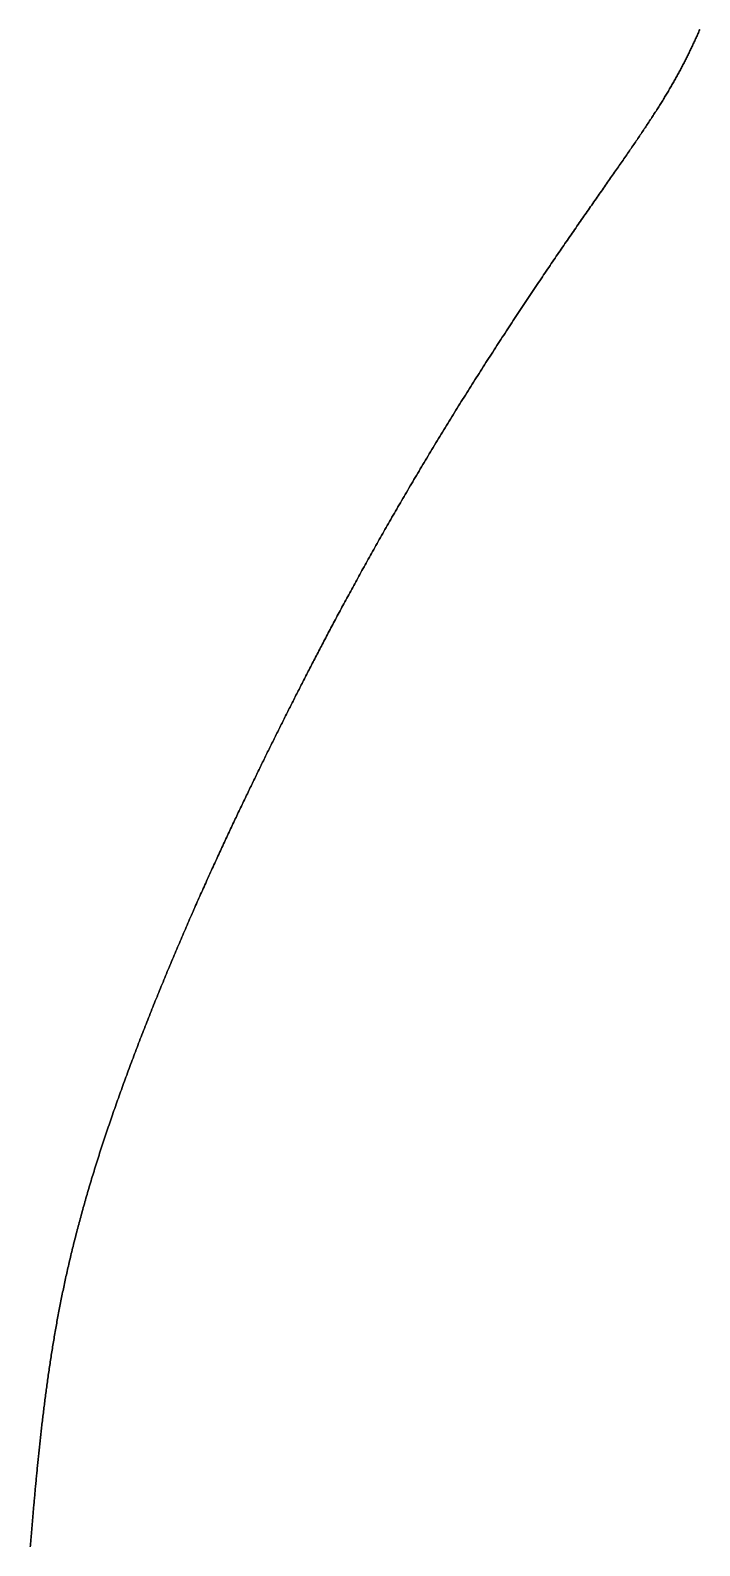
# Model space of a CAD drawing. Header units: inches. Extents: x 130170 to 284068, y 377793 to 804530.
# Drawn here: x 253816.2 to 253854.9, y 736867.5 to 736954.9 of the extents above; entities that cross this region are included whole.
import ezdxf

# ---------------------------------------------------------------- set-up
doc = ezdxf.new("R2010")
doc.units = ezdxf.units.IN
doc.header["$MEASUREMENT"] = 0
doc.layers.add('muni_il', color=7, linetype='Continuous')

msp = doc.modelspace()

# ---------------------------------------------------------------- linework, layer by layer
at = {"layer": 'muni_il'}
for points in [[(253854.876, 736954.976), (253854.851, 736954.917), (253854.825, 736954.857), (253854.799, 736954.797), (253854.773, 736954.738), (253854.747, 736954.679), (253854.721, 736954.619), (253854.695, 736954.56), (253854.668, 736954.501), (253854.642, 736954.442), (253854.615, 736954.384), (253854.588, 736954.325), (253854.562, 736954.266), (253854.535, 736954.208), (253854.508, 736954.15), (253854.481, 736954.091), (253854.453, 736954.033), (253854.426, 736953.975), (253854.399, 736953.917), (253854.371, 736953.859), (253854.343, 736953.801), (253854.315, 736953.743), (253854.287, 736953.685), (253854.259, 736953.628), (253854.231, 736953.57), (253854.203, 736953.513), (253854.174, 736953.455), (253854.146, 736953.397), (253854.117, 736953.34), (253854.088, 736953.282), (253854.059, 736953.225), (253854.029, 736953.168), (253854, 736953.11), (253853.97, 736953.053), (253853.941, 736952.996), (253853.911, 736952.938), (253853.881, 736952.881), (253853.85, 736952.823), (253853.82, 736952.766), (253853.789, 736952.709), (253853.759, 736952.651), (253853.728, 736952.594), (253853.697, 736952.536), (253853.665, 736952.479), (253853.634, 736952.421), (253853.602, 736952.364), (253853.57, 736952.306), (253853.538, 736952.249), (253853.506, 736952.191), (253853.474, 736952.133), (253853.441, 736952.075), (253853.408, 736952.017), (253853.375, 736951.959), (253853.342, 736951.901), (253853.308, 736951.843), (253853.274, 736951.784), (253853.24, 736951.726), (253853.206, 736951.668), (253853.172, 736951.609), (253853.137, 736951.55), (253853.102, 736951.491), (253853.067, 736951.432), (253853.032, 736951.373), (253852.996, 736951.314), (253852.961, 736951.254), (253852.925, 736951.195), (253852.888, 736951.135), (253852.852, 736951.075), (253852.815, 736951.015), (253852.778, 736950.955), (253852.741, 736950.894), (253852.703, 736950.834), (253852.665, 736950.773), (253852.627, 736950.712), (253852.589, 736950.651), (253852.55, 736950.589), (253852.511, 736950.528), (253852.472, 736950.466), (253852.433, 736950.404), (253852.393, 736950.342), (253852.353, 736950.279), (253852.313, 736950.216), (253852.272, 736950.153), (253852.231, 736950.09), (253852.19, 736950.027), (253852.149, 736949.963), (253852.107, 736949.899), (253852.065, 736949.834), (253852.023, 736949.77), (253851.98, 736949.705), (253851.937, 736949.64), (253851.894, 736949.574), (253851.851, 736949.508), (253851.807, 736949.442), (253851.763, 736949.376), (253851.718, 736949.309), (253851.674, 736949.242), (253851.629, 736949.175), (253851.583, 736949.107), (253851.538, 736949.039), (253851.491, 736948.971), (253851.445, 736948.902), (253851.399, 736948.833), (253851.352, 736948.764), (253851.304, 736948.694), (253851.257, 736948.624), (253851.209, 736948.554), (253851.161, 736948.483), (253851.112, 736948.411), (253851.063, 736948.34), (253851.014, 736948.268), (253850.964, 736948.196), (253850.914, 736948.123), (253850.864, 736948.05), (253850.813, 736947.976), (253850.762, 736947.902), (253850.711, 736947.828), (253850.659, 736947.753), (253850.608, 736947.678), (253850.555, 736947.602), (253850.503, 736947.526), (253850.45, 736947.45), (253850.396, 736947.373), (253850.343, 736947.295), (253850.289, 736947.217), (253850.234, 736947.139), (253850.18, 736947.061), (253850.125, 736946.982), (253850.069, 736946.902), (253850.014, 736946.822), (253849.957, 736946.742), (253849.901, 736946.661), (253849.844, 736946.579), (253849.787, 736946.497), (253849.73, 736946.415), (253849.672, 736946.332), (253849.614, 736946.249), (253849.556, 736946.166), (253849.497, 736946.081), (253849.438, 736945.997), (253849.378, 736945.912), (253849.319, 736945.826), (253849.259, 736945.74), (253849.198, 736945.653), (253849.137, 736945.566), (253849.076, 736945.479), (253849.015, 736945.391), (253848.953, 736945.302), (253848.891, 736945.213), (253848.828, 736945.124), (253848.766, 736945.034), (253848.703, 736944.943), (253848.639, 736944.852), (253848.575, 736944.761), (253848.511, 736944.669), (253848.447, 736944.577), (253848.382, 736944.484), (253848.317, 736944.39), (253848.252, 736944.296), (253848.186, 736944.202), (253848.121, 736944.107), (253848.054, 736944.012), (253847.988, 736943.916), (253847.921, 736943.819), (253847.854, 736943.722), (253847.786, 736943.625), (253847.719, 736943.527), (253847.651, 736943.429), (253847.582, 736943.33), (253847.514, 736943.231), (253847.445, 736943.131), (253847.376, 736943.031), (253847.306, 736942.93), (253847.236, 736942.829), (253847.166, 736942.727), (253847.096, 736942.625), (253847.026, 736942.522), (253846.955, 736942.419), (253846.884, 736942.316), (253846.812, 736942.212), (253846.741, 736942.107), (253846.669, 736942.002), (253846.597, 736941.897), (253846.525, 736941.791), (253846.452, 736941.684), (253846.379, 736941.578), (253846.306, 736941.47), (253846.233, 736941.363), (253846.16, 736941.254), (253846.086, 736941.146), (253846.012, 736941.037), (253845.938, 736940.927), (253845.863, 736940.818), (253845.789, 736940.707), (253845.714, 736940.597), (253845.639, 736940.485), (253845.564, 736940.374), (253845.489, 736940.262), (253845.413, 736940.15), (253845.338, 736940.037), (253845.262, 736939.924), (253845.185, 736939.81), (253845.109, 736939.696), (253845.033, 736939.582), (253844.956, 736939.467), (253844.88, 736939.352), (253844.803, 736939.237), (253844.726, 736939.121), (253844.649, 736939.005), (253844.571, 736938.889), (253844.494, 736938.772), (253844.417, 736938.655), (253844.339, 736938.537), (253844.261, 736938.419), (253844.183, 736938.301), (253844.105, 736938.183), (253844.027, 736938.064), (253843.949, 736937.945), (253843.871, 736937.826), (253843.792, 736937.706), (253843.714, 736937.586), (253843.635, 736937.466), (253843.557, 736937.345), (253843.478, 736937.224), (253843.399, 736937.103), (253843.32, 736936.982), (253843.241, 736936.861), (253843.163, 736936.739), (253843.084, 736936.617), (253843.005, 736936.495), (253842.926, 736936.372), (253842.847, 736936.249), (253842.768, 736936.126), (253842.688, 736936.003), (253842.609, 736935.88), (253842.53, 736935.757), (253842.451, 736935.633), (253842.372, 736935.509), (253842.293, 736935.385), (253842.214, 736935.261), (253842.135, 736935.137), (253842.055, 736935.012), (253841.976, 736934.888), (253841.897, 736934.763), (253841.818, 736934.638), (253841.74, 736934.513), (253841.661, 736934.388), (253841.582, 736934.263), (253841.503, 736934.137), (253841.424, 736934.012), (253841.346, 736933.887), (253841.267, 736933.761), (253841.188, 736933.636), (253841.11, 736933.51), (253841.031, 736933.384), (253840.953, 736933.258), (253840.875, 736933.133), (253840.797, 736933.007), (253840.719, 736932.881), (253840.641, 736932.755), (253840.563, 736932.629), (253840.486, 736932.503), (253840.408, 736932.378), (253840.331, 736932.252), (253840.254, 736932.126), (253840.176, 736932), (253840.099, 736931.874), (253840.022, 736931.749), (253839.946, 736931.623), (253839.869, 736931.497), (253839.793, 736931.372), (253839.717, 736931.246), (253839.64, 736931.121), (253839.565, 736930.996), (253839.489, 736930.87), (253839.413, 736930.745), (253839.338, 736930.62), (253839.263, 736930.495), (253839.188, 736930.371), (253839.113, 736930.246), (253839.038, 736930.122), (253838.963, 736929.997), (253838.889, 736929.873), (253838.815, 736929.749), (253838.741, 736929.625), (253838.668, 736929.501), (253838.594, 736929.378), (253838.521, 736929.254), (253838.448, 736929.131), (253838.375, 736929.008), (253838.303, 736928.885), (253838.231, 736928.762), (253838.158, 736928.64), (253838.087, 736928.518), (253838.015, 736928.396), (253837.944, 736928.274), (253837.873, 736928.153), (253837.802, 736928.031), (253837.731, 736927.91), (253837.661, 736927.79), (253837.591, 736927.669), (253837.521, 736927.549), (253837.451, 736927.429), (253837.382, 736927.309), (253837.313, 736927.19), (253837.244, 736927.07), (253837.176, 736926.952), (253837.107, 736926.833), (253837.039, 736926.715), (253836.972, 736926.597), (253836.904, 736926.479), (253836.837, 736926.362), (253836.77, 736926.244), (253836.703, 736926.128), (253836.637, 736926.011), (253836.571, 736925.895), (253836.505, 736925.779), (253836.44, 736925.664), (253836.375, 736925.549), (253836.31, 736925.434), (253836.245, 736925.319), (253836.181, 736925.205), (253836.117, 736925.091), (253836.053, 736924.978), (253835.99, 736924.865), (253835.926, 736924.752), (253835.863, 736924.64), (253835.801, 736924.528), (253835.739, 736924.416), (253835.677, 736924.305), (253835.615, 736924.194), (253835.553, 736924.083), (253835.492, 736923.973), (253835.431, 736923.863), (253835.371, 736923.754), (253835.311, 736923.645), (253835.251, 736923.536), (253835.191, 736923.428), (253835.132, 736923.32), (253835.072, 736923.213), (253835.014, 736923.105), (253834.955, 736922.999), (253834.897, 736922.892), (253834.839, 736922.786), (253834.781, 736922.681), (253834.724, 736922.575), (253834.667, 736922.47), (253834.61, 736922.366), (253834.554, 736922.262), (253834.497, 736922.158), (253834.441, 736922.055), (253834.386, 736921.952), (253834.33, 736921.849), (253834.275, 736921.747), (253834.22, 736921.645), (253834.166, 736921.544), (253834.111, 736921.443), (253834.058, 736921.342), (253834.004, 736921.242), (253833.95, 736921.142), (253833.897, 736921.043), (253833.844, 736920.943), (253833.791, 736920.845), (253833.739, 736920.746), (253833.687, 736920.648), (253833.635, 736920.551), (253833.583, 736920.453), (253833.532, 736920.356), (253833.481, 736920.26), (253833.43, 736920.163), (253833.379, 736920.067), (253833.329, 736919.972), (253833.278, 736919.877), (253833.229, 736919.782), (253833.179, 736919.687), (253833.129, 736919.593), (253833.08, 736919.499), (253833.031, 736919.406), (253832.982, 736919.312), (253832.934, 736919.219), (253832.885, 736919.127), (253832.837, 736919.035), (253832.789, 736918.943), (253832.742, 736918.851), (253832.694, 736918.76), (253832.647, 736918.669), (253832.6, 736918.578), (253832.553, 736918.488), (253832.506, 736918.397), (253832.46, 736918.307), (253832.413, 736918.218), (253832.367, 736918.129), (253832.321, 736918.039), (253832.275, 736917.951), (253832.23, 736917.862), (253832.184, 736917.774), (253832.139, 736917.686), (253832.094, 736917.598), (253832.049, 736917.51), (253832.004, 736917.423), (253831.959, 736917.336), (253831.915, 736917.249), (253831.871, 736917.162), (253831.826, 736917.076), (253831.782, 736916.989), (253831.738, 736916.903), (253831.695, 736916.817), (253831.651, 736916.731), (253831.607, 736916.646), (253831.564, 736916.56), (253831.521, 736916.475), (253831.477, 736916.39), (253831.434, 736916.305), (253831.391, 736916.22), (253831.349, 736916.136), (253831.306, 736916.051), (253831.263, 736915.967), (253831.221, 736915.882), (253831.178, 736915.798), (253831.136, 736915.714), (253831.093, 736915.63), (253831.051, 736915.546), (253831.009, 736915.463), (253830.967, 736915.379), (253830.925, 736915.295), (253830.883, 736915.212), (253830.841, 736915.128), (253830.799, 736915.045), (253830.758, 736914.961), (253830.716, 736914.878), (253830.674, 736914.795), (253830.633, 736914.711), (253830.591, 736914.628), (253830.549, 736914.545), (253830.508, 736914.461), (253830.466, 736914.378), (253830.425, 736914.295), (253830.384, 736914.212), (253830.342, 736914.128), (253830.301, 736914.045), (253830.259, 736913.961), (253830.218, 736913.878), (253830.177, 736913.795), (253830.135, 736913.711), (253830.094, 736913.627), (253830.053, 736913.544), (253830.011, 736913.46), (253829.97, 736913.376), (253829.928, 736913.292), (253829.887, 736913.208), (253829.846, 736913.124), (253829.804, 736913.04), (253829.763, 736912.956), (253829.721, 736912.871), (253829.68, 736912.787), (253829.638, 736912.702), (253829.597, 736912.617), (253829.555, 736912.532), (253829.513, 736912.447), (253829.472, 736912.362), (253829.43, 736912.276), (253829.388, 736912.191), (253829.346, 736912.105), (253829.304, 736912.019), (253829.262, 736911.933), (253829.22, 736911.846), (253829.178, 736911.76), (253829.136, 736911.673), (253829.094, 736911.586), (253829.052, 736911.499), (253829.009, 736911.411), (253828.967, 736911.324), (253828.924, 736911.236), (253828.882, 736911.148), (253828.839, 736911.059), (253828.797, 736910.971), (253828.754, 736910.882), (253828.711, 736910.793), (253828.668, 736910.703), (253828.625, 736910.614), (253828.582, 736910.524), (253828.539, 736910.434), (253828.495, 736910.343), (253828.452, 736910.253), (253828.409, 736910.162), (253828.365, 736910.07), (253828.321, 736909.979), (253828.278, 736909.887), (253828.234, 736909.795), (253828.19, 736909.702), (253828.146, 736909.609), (253828.102, 736909.516), (253828.057, 736909.423), (253828.013, 736909.329), (253827.969, 736909.235), (253827.924, 736909.141), (253827.879, 736909.046), (253827.835, 736908.951), (253827.79, 736908.855), (253827.745, 736908.76), (253827.7, 736908.664), (253827.655, 736908.567), (253827.609, 736908.471), (253827.564, 736908.373), (253827.519, 736908.276), (253827.473, 736908.178), (253827.427, 736908.08), (253827.381, 736907.982), (253827.336, 736907.883), (253827.29, 736907.784), (253827.243, 736907.684), (253827.197, 736907.584), (253827.151, 736907.484), (253827.105, 736907.383), (253827.058, 736907.282), (253827.011, 736907.181), (253826.965, 736907.079), (253826.918, 736906.977), (253826.871, 736906.875), (253826.824, 736906.772), (253826.777, 736906.669), (253826.73, 736906.565), (253826.682, 736906.462), (253826.635, 736906.357), (253826.587, 736906.253), (253826.54, 736906.148), (253826.492, 736906.043), (253826.444, 736905.937), (253826.396, 736905.831), (253826.349, 736905.725), (253826.301, 736905.618), (253826.252, 736905.511), (253826.204, 736905.404), (253826.156, 736905.296), (253826.107, 736905.188), (253826.059, 736905.079), (253826.011, 736904.971), (253825.962, 736904.862), (253825.913, 736904.752), (253825.865, 736904.642), (253825.816, 736904.532), (253825.767, 736904.422), (253825.718, 736904.311), (253825.669, 736904.2), (253825.62, 736904.088), (253825.571, 736903.977), (253825.522, 736903.865), (253825.473, 736903.752), (253825.423, 736903.64), (253825.374, 736903.527), (253825.325, 736903.413), (253825.275, 736903.3), (253825.226, 736903.186), (253825.176, 736903.072), (253825.127, 736902.957), (253825.077, 736902.842), (253825.027, 736902.727), (253824.978, 736902.612), (253824.928, 736902.496), (253824.879, 736902.381), (253824.829, 736902.264), (253824.779, 736902.148), (253824.73, 736902.031), (253824.68, 736901.915), (253824.63, 736901.797), (253824.58, 736901.68), (253824.531, 736901.562), (253824.481, 736901.444), (253824.431, 736901.327), (253824.381, 736901.208), (253824.332, 736901.09), (253824.282, 736900.971), (253824.232, 736900.852), (253824.183, 736900.733), (253824.133, 736900.614), (253824.083, 736900.494), (253824.034, 736900.375), (253823.984, 736900.255), (253823.934, 736900.135), (253823.885, 736900.014), (253823.835, 736899.894), (253823.786, 736899.774), (253823.737, 736899.653), (253823.687, 736899.532), (253823.638, 736899.411), (253823.589, 736899.29), (253823.54, 736899.169), (253823.49, 736899.047), (253823.441, 736898.926), (253823.392, 736898.805), (253823.344, 736898.683), (253823.295, 736898.561), (253823.246, 736898.439), (253823.197, 736898.317), (253823.149, 736898.195), (253823.1, 736898.073), (253823.052, 736897.951), (253823.003, 736897.829), (253822.955, 736897.707), (253822.907, 736897.584), (253822.859, 736897.462), (253822.811, 736897.34), (253822.763, 736897.217), (253822.715, 736897.095), (253822.668, 736896.972), (253822.62, 736896.85), (253822.573, 736896.727), (253822.526, 736896.605), (253822.479, 736896.482), (253822.432, 736896.36), (253822.385, 736896.238), (253822.338, 736896.115), (253822.292, 736895.993), (253822.245, 736895.87), (253822.199, 736895.748), (253822.153, 736895.626), (253822.107, 736895.503), (253822.061, 736895.381), (253822.015, 736895.259), (253821.97, 736895.137), (253821.924, 736895.015), (253821.879, 736894.893), (253821.834, 736894.771), (253821.789, 736894.649), (253821.744, 736894.528), (253821.7, 736894.406), (253821.655, 736894.285), (253821.611, 736894.163), (253821.567, 736894.042), (253821.523, 736893.921), (253821.48, 736893.8), (253821.436, 736893.679), (253821.393, 736893.558), (253821.35, 736893.438), (253821.307, 736893.317), (253821.264, 736893.197), (253821.222, 736893.077), (253821.179, 736892.957), (253821.137, 736892.837), (253821.095, 736892.717), (253821.053, 736892.598), (253821.012, 736892.478), (253820.971, 736892.359), (253820.929, 736892.24), (253820.889, 736892.121), (253820.848, 736892.003), (253820.807, 736891.884), (253820.767, 736891.766), (253820.727, 736891.648), (253820.687, 736891.53), (253820.648, 736891.412), (253820.608, 736891.295), (253820.569, 736891.177), (253820.53, 736891.06), (253820.491, 736890.943), (253820.453, 736890.826), (253820.415, 736890.71), (253820.376, 736890.594), (253820.339, 736890.478), (253820.301, 736890.362), (253820.264, 736890.246), (253820.227, 736890.131), (253820.19, 736890.016), (253820.153, 736889.901), (253820.116, 736889.786), (253820.08, 736889.671), (253820.044, 736889.557), (253820.008, 736889.443), (253819.973, 736889.329), (253819.938, 736889.216), (253819.903, 736889.102), (253819.868, 736888.989), (253819.833, 736888.876), (253819.799, 736888.764), (253819.765, 736888.651), (253819.731, 736888.539), (253819.697, 736888.427), (253819.664, 736888.316), (253819.63, 736888.204), (253819.598, 736888.093), (253819.565, 736887.982), (253819.532, 736887.871), (253819.5, 736887.761), (253819.468, 736887.65), (253819.436, 736887.54), (253819.405, 736887.431), (253819.373, 736887.321), (253819.342, 736887.212), (253819.311, 736887.103), (253819.281, 736886.994), (253819.251, 736886.885), (253819.22, 736886.777), (253819.19, 736886.669), (253819.161, 736886.561), (253819.131, 736886.453), (253819.102, 736886.345), (253819.073, 736886.238), (253819.044, 736886.131), (253819.016, 736886.024), (253818.987, 736885.918), (253818.959, 736885.811), (253818.932, 736885.705), (253818.904, 736885.599), (253818.876, 736885.493), (253818.849, 736885.388), (253818.822, 736885.283), (253818.796, 736885.177), (253818.769, 736885.072), (253818.743, 736884.968), (253818.717, 736884.863), (253818.691, 736884.759), (253818.665, 736884.655), (253818.639, 736884.551), (253818.614, 736884.447), (253818.589, 736884.343), (253818.564, 736884.24), (253818.54, 736884.137), (253818.515, 736884.034), (253818.491, 736883.931), (253818.467, 736883.828), (253818.443, 736883.726), (253818.42, 736883.624), (253818.396, 736883.521), (253818.373, 736883.42), (253818.35, 736883.318), (253818.327, 736883.216), (253818.305, 736883.115), (253818.282, 736883.013), (253818.26, 736882.912), (253818.238, 736882.811), (253818.216, 736882.71), (253818.194, 736882.609), (253818.173, 736882.509), (253818.152, 736882.408), (253818.13, 736882.308), (253818.11, 736882.208), (253818.089, 736882.108), (253818.068, 736882.008), (253818.048, 736881.908), (253818.028, 736881.808), (253818.008, 736881.709), (253817.988, 736881.609), (253817.968, 736881.51), (253817.948, 736881.411), (253817.929, 736881.312), (253817.91, 736881.213), (253817.891, 736881.114), (253817.872, 736881.015), (253817.853, 736880.917), (253817.835, 736880.818), (253817.816, 736880.72), (253817.798, 736880.621), (253817.78, 736880.523), (253817.762, 736880.425), (253817.744, 736880.327), (253817.727, 736880.229), (253817.709, 736880.131), (253817.692, 736880.033), (253817.675, 736879.936), (253817.658, 736879.838), (253817.641, 736879.74), (253817.624, 736879.643), (253817.607, 736879.546), (253817.591, 736879.448), (253817.575, 736879.351), (253817.558, 736879.254), (253817.542, 736879.157), (253817.526, 736879.06), (253817.511, 736878.963), (253817.495, 736878.867), (253817.479, 736878.77), (253817.464, 736878.673), (253817.449, 736878.577), (253817.434, 736878.48), (253817.419, 736878.384), (253817.404, 736878.288), (253817.389, 736878.191), (253817.374, 736878.095), (253817.36, 736877.999), (253817.345, 736877.903), (253817.331, 736877.807), (253817.317, 736877.711), (253817.303, 736877.615), (253817.289, 736877.52), (253817.275, 736877.424), (253817.261, 736877.329), (253817.248, 736877.233), (253817.234, 736877.138), (253817.221, 736877.042), (253817.208, 736876.947), (253817.194, 736876.852), (253817.181, 736876.757), (253817.168, 736876.662), (253817.156, 736876.567), (253817.143, 736876.472), (253817.13, 736876.377), (253817.118, 736876.283), (253817.105, 736876.188), (253817.093, 736876.094), (253817.081, 736876), (253817.068, 736875.905), (253817.056, 736875.811), (253817.044, 736875.717), (253817.032, 736875.623), (253817.021, 736875.529), (253817.009, 736875.436), (253816.997, 736875.342), (253816.986, 736875.249), (253816.975, 736875.155), (253816.963, 736875.062), (253816.952, 736874.969), (253816.941, 736874.876), (253816.93, 736874.783), (253816.919, 736874.69), (253816.908, 736874.597), (253816.897, 736874.505), (253816.886, 736874.413), (253816.876, 736874.32), (253816.865, 736874.228), (253816.855, 736874.136), (253816.844, 736874.045), (253816.834, 736873.953), (253816.824, 736873.862), (253816.814, 736873.77), (253816.804, 736873.679), (253816.794, 736873.588), (253816.784, 736873.497), (253816.774, 736873.407), (253816.764, 736873.316), (253816.755, 736873.226), (253816.745, 736873.136), (253816.735, 736873.046), (253816.726, 736872.956), (253816.717, 736872.866), (253816.707, 736872.777), (253816.698, 736872.688), (253816.689, 736872.599), (253816.68, 736872.51), (253816.671, 736872.421), (253816.662, 736872.333), (253816.653, 736872.245), (253816.644, 736872.157), (253816.635, 736872.069), (253816.627, 736871.981), (253816.618, 736871.894), (253816.61, 736871.807), (253816.601, 736871.72), (253816.593, 736871.634), (253816.584, 736871.547), (253816.576, 736871.461), (253816.568, 736871.375), (253816.56, 736871.289), (253816.551, 736871.204), (253816.543, 736871.119), (253816.535, 736871.034), (253816.528, 736870.949), (253816.52, 736870.865), (253816.512, 736870.78), (253816.504, 736870.696), (253816.496, 736870.613), (253816.489, 736870.529), (253816.481, 736870.446), (253816.474, 736870.363), (253816.466, 736870.281), (253816.459, 736870.198), (253816.451, 736870.116), (253816.444, 736870.035), (253816.437, 736869.953), (253816.43, 736869.872), (253816.422, 736869.791), (253816.415, 736869.71), (253816.408, 736869.63), (253816.401, 736869.55), (253816.394, 736869.47), (253816.387, 736869.39), (253816.381, 736869.311), (253816.374, 736869.232), (253816.367, 736869.153), (253816.36, 736869.075), (253816.353, 736868.997), (253816.347, 736868.919), (253816.34, 736868.841), (253816.333, 736868.764), (253816.327, 736868.687), (253816.321, 736868.61), (253816.314, 736868.534), (253816.308, 736868.458), (253816.301, 736868.382), (253816.295, 736868.306), (253816.289, 736868.231), (253816.282, 736868.156), (253816.276, 736868.081), (253816.27, 736868.007), (253816.264, 736867.933), (253816.257, 736867.859), (253816.251, 736867.785), (253816.245, 736867.712), (253816.239, 736867.639), (253816.233, 736867.566), (253816.227, 736867.494), (253816.221, 736867.421)], [(253816.221, 736867.421), (253816.227, 736867.494), (253816.233, 736867.566), (253816.239, 736867.639), (253816.245, 736867.712), (253816.251, 736867.785), (253816.257, 736867.859), (253816.264, 736867.933), (253816.27, 736868.007), (253816.276, 736868.081), (253816.282, 736868.156), (253816.289, 736868.231), (253816.295, 736868.306), (253816.301, 736868.382), (253816.308, 736868.458), (253816.314, 736868.534), (253816.321, 736868.61), (253816.327, 736868.687), (253816.333, 736868.764), (253816.34, 736868.841), (253816.347, 736868.919), (253816.353, 736868.997), (253816.36, 736869.075), (253816.367, 736869.153), (253816.374, 736869.232), (253816.381, 736869.311), (253816.387, 736869.39), (253816.394, 736869.47), (253816.401, 736869.55), (253816.408, 736869.63), (253816.415, 736869.71), (253816.422, 736869.791), (253816.43, 736869.872), (253816.437, 736869.953), (253816.444, 736870.035), (253816.451, 736870.116), (253816.459, 736870.198), (253816.466, 736870.281), (253816.474, 736870.363), (253816.481, 736870.446), (253816.489, 736870.529), (253816.496, 736870.613), (253816.504, 736870.696), (253816.512, 736870.78), (253816.52, 736870.865), (253816.528, 736870.949), (253816.535, 736871.034), (253816.543, 736871.119), (253816.551, 736871.204), (253816.56, 736871.289), (253816.568, 736871.375), (253816.576, 736871.461), (253816.584, 736871.547), (253816.593, 736871.634), (253816.601, 736871.72), (253816.61, 736871.807), (253816.618, 736871.894), (253816.627, 736871.981), (253816.635, 736872.069), (253816.644, 736872.157), (253816.653, 736872.245), (253816.662, 736872.333), (253816.671, 736872.421), (253816.68, 736872.51), (253816.689, 736872.599), (253816.698, 736872.688), (253816.707, 736872.777), (253816.717, 736872.866), (253816.726, 736872.956), (253816.735, 736873.046), (253816.745, 736873.136), (253816.755, 736873.226), (253816.764, 736873.316), (253816.774, 736873.407), (253816.784, 736873.497), (253816.794, 736873.588), (253816.804, 736873.679), (253816.814, 736873.77), (253816.824, 736873.862), (253816.834, 736873.953), (253816.844, 736874.045), (253816.855, 736874.136), (253816.865, 736874.228), (253816.876, 736874.32), (253816.886, 736874.413), (253816.897, 736874.505), (253816.908, 736874.597), (253816.919, 736874.69), (253816.93, 736874.783), (253816.941, 736874.876), (253816.952, 736874.969), (253816.963, 736875.062), (253816.975, 736875.155), (253816.986, 736875.249), (253816.997, 736875.342), (253817.009, 736875.436), (253817.021, 736875.529), (253817.032, 736875.623), (253817.044, 736875.717), (253817.056, 736875.811), (253817.068, 736875.905), (253817.081, 736876), (253817.093, 736876.094), (253817.105, 736876.188), (253817.118, 736876.283), (253817.13, 736876.377), (253817.143, 736876.472), (253817.156, 736876.567), (253817.168, 736876.662), (253817.181, 736876.757), (253817.194, 736876.852), (253817.208, 736876.947), (253817.221, 736877.042), (253817.234, 736877.138), (253817.248, 736877.233), (253817.261, 736877.329), (253817.275, 736877.424), (253817.289, 736877.52), (253817.303, 736877.615), (253817.317, 736877.711), (253817.331, 736877.807), (253817.345, 736877.903), (253817.36, 736877.999), (253817.374, 736878.095), (253817.389, 736878.191), (253817.404, 736878.288), (253817.419, 736878.384), (253817.434, 736878.48), (253817.449, 736878.577), (253817.464, 736878.673), (253817.479, 736878.77), (253817.495, 736878.867), (253817.511, 736878.963), (253817.526, 736879.06), (253817.542, 736879.157), (253817.558, 736879.254), (253817.575, 736879.351), (253817.591, 736879.448), (253817.607, 736879.546), (253817.624, 736879.643), (253817.641, 736879.74), (253817.658, 736879.838), (253817.675, 736879.936), (253817.692, 736880.033), (253817.709, 736880.131), (253817.727, 736880.229), (253817.744, 736880.327), (253817.762, 736880.425), (253817.78, 736880.523), (253817.798, 736880.621), (253817.816, 736880.72), (253817.835, 736880.818), (253817.853, 736880.917), (253817.872, 736881.015), (253817.891, 736881.114), (253817.91, 736881.213), (253817.929, 736881.312), (253817.948, 736881.411), (253817.968, 736881.51), (253817.988, 736881.609), (253818.008, 736881.709), (253818.028, 736881.808), (253818.048, 736881.908), (253818.068, 736882.008), (253818.089, 736882.108), (253818.11, 736882.208), (253818.13, 736882.308), (253818.152, 736882.408), (253818.173, 736882.509), (253818.194, 736882.609), (253818.216, 736882.71), (253818.238, 736882.811), (253818.26, 736882.912), (253818.282, 736883.013), (253818.305, 736883.115), (253818.327, 736883.216), (253818.35, 736883.318), (253818.373, 736883.42), (253818.396, 736883.521), (253818.42, 736883.624), (253818.443, 736883.726), (253818.467, 736883.828), (253818.491, 736883.931), (253818.515, 736884.034), (253818.54, 736884.137), (253818.564, 736884.24), (253818.589, 736884.343), (253818.614, 736884.447), (253818.639, 736884.551), (253818.665, 736884.655), (253818.691, 736884.759), (253818.717, 736884.863), (253818.743, 736884.968), (253818.769, 736885.072), (253818.796, 736885.177), (253818.822, 736885.283), (253818.849, 736885.388), (253818.876, 736885.493), (253818.904, 736885.599), (253818.932, 736885.705), (253818.959, 736885.811), (253818.987, 736885.918), (253819.016, 736886.024), (253819.044, 736886.131), (253819.073, 736886.238), (253819.102, 736886.345), (253819.131, 736886.453), (253819.161, 736886.561), (253819.19, 736886.669), (253819.22, 736886.777), (253819.251, 736886.885), (253819.281, 736886.994), (253819.311, 736887.103), (253819.342, 736887.212), (253819.373, 736887.321), (253819.405, 736887.431), (253819.436, 736887.54), (253819.468, 736887.65), (253819.5, 736887.761), (253819.532, 736887.871), (253819.565, 736887.982), (253819.598, 736888.093), (253819.63, 736888.204), (253819.664, 736888.316), (253819.697, 736888.427), (253819.731, 736888.539), (253819.765, 736888.651), (253819.799, 736888.764), (253819.833, 736888.876), (253819.868, 736888.989), (253819.903, 736889.102), (253819.938, 736889.216), (253819.973, 736889.329), (253820.008, 736889.443), (253820.044, 736889.557), (253820.08, 736889.671), (253820.116, 736889.786), (253820.153, 736889.901), (253820.19, 736890.016), (253820.227, 736890.131), (253820.264, 736890.246), (253820.301, 736890.362), (253820.339, 736890.478), (253820.376, 736890.594), (253820.415, 736890.71), (253820.453, 736890.826), (253820.491, 736890.943), (253820.53, 736891.06), (253820.569, 736891.177), (253820.608, 736891.295), (253820.648, 736891.412), (253820.687, 736891.53), (253820.727, 736891.648), (253820.767, 736891.766), (253820.807, 736891.884), (253820.848, 736892.003), (253820.889, 736892.121), (253820.929, 736892.24), (253820.971, 736892.359), (253821.012, 736892.478), (253821.053, 736892.598), (253821.095, 736892.717), (253821.137, 736892.837), (253821.179, 736892.957), (253821.222, 736893.077), (253821.264, 736893.197), (253821.307, 736893.317), (253821.35, 736893.438), (253821.393, 736893.558), (253821.436, 736893.679), (253821.48, 736893.8), (253821.523, 736893.921), (253821.567, 736894.042), (253821.611, 736894.163), (253821.655, 736894.285), (253821.7, 736894.406), (253821.744, 736894.528), (253821.789, 736894.649), (253821.834, 736894.771), (253821.879, 736894.893), (253821.924, 736895.015), (253821.97, 736895.137), (253822.015, 736895.259), (253822.061, 736895.381), (253822.107, 736895.503), (253822.153, 736895.626), (253822.199, 736895.748), (253822.245, 736895.87), (253822.292, 736895.993), (253822.338, 736896.115), (253822.385, 736896.238), (253822.432, 736896.36), (253822.479, 736896.482), (253822.526, 736896.605), (253822.573, 736896.727), (253822.62, 736896.85), (253822.668, 736896.972), (253822.715, 736897.095), (253822.763, 736897.217), (253822.811, 736897.34), (253822.859, 736897.462), (253822.907, 736897.584), (253822.955, 736897.707), (253823.003, 736897.829), (253823.052, 736897.951), (253823.1, 736898.073), (253823.149, 736898.195), (253823.197, 736898.317), (253823.246, 736898.439), (253823.295, 736898.561), (253823.344, 736898.683), (253823.392, 736898.805), (253823.441, 736898.926), (253823.49, 736899.047), (253823.54, 736899.169), (253823.589, 736899.29), (253823.638, 736899.411), (253823.687, 736899.532), (253823.737, 736899.653), (253823.786, 736899.774), (253823.835, 736899.894), (253823.885, 736900.014), (253823.934, 736900.135), (253823.984, 736900.255), (253824.034, 736900.375), (253824.083, 736900.494), (253824.133, 736900.614), (253824.183, 736900.733), (253824.232, 736900.852), (253824.282, 736900.971), (253824.332, 736901.09), (253824.381, 736901.208), (253824.431, 736901.327), (253824.481, 736901.444), (253824.531, 736901.562), (253824.58, 736901.68), (253824.63, 736901.797), (253824.68, 736901.915), (253824.73, 736902.031), (253824.779, 736902.148), (253824.829, 736902.264), (253824.879, 736902.381), (253824.928, 736902.496), (253824.978, 736902.612), (253825.027, 736902.727), (253825.077, 736902.842), (253825.127, 736902.957), (253825.176, 736903.072), (253825.226, 736903.186), (253825.275, 736903.3), (253825.325, 736903.413), (253825.374, 736903.527), (253825.423, 736903.64), (253825.473, 736903.752), (253825.522, 736903.865), (253825.571, 736903.977), (253825.62, 736904.088), (253825.669, 736904.2), (253825.718, 736904.311), (253825.767, 736904.422), (253825.816, 736904.532), (253825.865, 736904.642), (253825.913, 736904.752), (253825.962, 736904.862), (253826.011, 736904.971), (253826.059, 736905.079), (253826.107, 736905.188), (253826.156, 736905.296), (253826.204, 736905.404), (253826.252, 736905.511), (253826.301, 736905.618), (253826.349, 736905.725), (253826.396, 736905.831), (253826.444, 736905.937), (253826.492, 736906.043), (253826.54, 736906.148), (253826.587, 736906.253), (253826.635, 736906.357), (253826.682, 736906.462), (253826.73, 736906.565), (253826.777, 736906.669), (253826.824, 736906.772), (253826.871, 736906.875), (253826.918, 736906.977), (253826.965, 736907.079), (253827.011, 736907.181), (253827.058, 736907.282), (253827.105, 736907.383), (253827.151, 736907.484), (253827.197, 736907.584), (253827.243, 736907.684), (253827.29, 736907.784), (253827.336, 736907.883), (253827.381, 736907.982), (253827.427, 736908.08), (253827.473, 736908.178), (253827.519, 736908.276), (253827.564, 736908.373), (253827.609, 736908.471), (253827.655, 736908.567), (253827.7, 736908.664), (253827.745, 736908.76), (253827.79, 736908.855), (253827.835, 736908.951), (253827.879, 736909.046), (253827.924, 736909.141), (253827.969, 736909.235), (253828.013, 736909.329), (253828.057, 736909.423), (253828.102, 736909.516), (253828.146, 736909.609), (253828.19, 736909.702), (253828.234, 736909.795), (253828.278, 736909.887), (253828.321, 736909.979), (253828.365, 736910.07), (253828.409, 736910.162), (253828.452, 736910.253), (253828.495, 736910.343), (253828.539, 736910.434), (253828.582, 736910.524), (253828.625, 736910.614), (253828.668, 736910.703), (253828.711, 736910.793), (253828.754, 736910.882), (253828.797, 736910.971), (253828.839, 736911.059), (253828.882, 736911.148), (253828.924, 736911.236), (253828.967, 736911.324), (253829.009, 736911.411), (253829.052, 736911.499), (253829.094, 736911.586), (253829.136, 736911.673), (253829.178, 736911.76), (253829.22, 736911.846), (253829.262, 736911.933), (253829.304, 736912.019), (253829.346, 736912.105), (253829.388, 736912.191), (253829.43, 736912.276), (253829.472, 736912.362), (253829.513, 736912.447), (253829.555, 736912.532), (253829.597, 736912.617), (253829.638, 736912.702), (253829.68, 736912.787), (253829.721, 736912.871), (253829.763, 736912.956), (253829.804, 736913.04), (253829.846, 736913.124), (253829.887, 736913.208), (253829.928, 736913.292), (253829.97, 736913.376), (253830.011, 736913.46), (253830.053, 736913.544), (253830.094, 736913.627), (253830.135, 736913.711), (253830.177, 736913.795), (253830.218, 736913.878), (253830.259, 736913.961), (253830.301, 736914.045), (253830.342, 736914.128), (253830.384, 736914.212), (253830.425, 736914.295), (253830.466, 736914.378), (253830.508, 736914.461), (253830.549, 736914.545), (253830.591, 736914.628), (253830.633, 736914.711), (253830.674, 736914.795), (253830.716, 736914.878), (253830.758, 736914.961), (253830.799, 736915.045), (253830.841, 736915.128), (253830.883, 736915.212), (253830.925, 736915.295), (253830.967, 736915.379), (253831.009, 736915.463), (253831.051, 736915.546), (253831.093, 736915.63), (253831.136, 736915.714), (253831.178, 736915.798), (253831.221, 736915.882), (253831.263, 736915.967), (253831.306, 736916.051), (253831.349, 736916.136), (253831.391, 736916.22), (253831.434, 736916.305), (253831.477, 736916.39), (253831.521, 736916.475), (253831.564, 736916.56), (253831.607, 736916.646), (253831.651, 736916.731), (253831.695, 736916.817), (253831.738, 736916.903), (253831.782, 736916.989), (253831.826, 736917.076), (253831.871, 736917.162), (253831.915, 736917.249), (253831.959, 736917.336), (253832.004, 736917.423), (253832.049, 736917.51), (253832.094, 736917.598), (253832.139, 736917.686), (253832.184, 736917.774), (253832.23, 736917.862), (253832.275, 736917.951), (253832.321, 736918.039), (253832.367, 736918.129), (253832.413, 736918.218), (253832.46, 736918.307), (253832.506, 736918.397), (253832.553, 736918.488), (253832.6, 736918.578), (253832.647, 736918.669), (253832.694, 736918.76), (253832.742, 736918.851), (253832.789, 736918.943), (253832.837, 736919.035), (253832.885, 736919.127), (253832.934, 736919.219), (253832.982, 736919.312), (253833.031, 736919.406), (253833.08, 736919.499), (253833.129, 736919.593), (253833.179, 736919.687), (253833.229, 736919.782), (253833.278, 736919.877), (253833.329, 736919.972), (253833.379, 736920.067), (253833.43, 736920.163), (253833.481, 736920.26), (253833.532, 736920.356), (253833.583, 736920.453), (253833.635, 736920.551), (253833.687, 736920.648), (253833.739, 736920.746), (253833.791, 736920.845), (253833.844, 736920.943), (253833.897, 736921.043), (253833.95, 736921.142), (253834.004, 736921.242), (253834.058, 736921.342), (253834.111, 736921.443), (253834.166, 736921.544), (253834.22, 736921.645), (253834.275, 736921.747), (253834.33, 736921.849), (253834.386, 736921.952), (253834.441, 736922.055), (253834.497, 736922.158), (253834.554, 736922.262), (253834.61, 736922.366), (253834.667, 736922.47), (253834.724, 736922.575), (253834.781, 736922.681), (253834.839, 736922.786), (253834.897, 736922.892), (253834.955, 736922.999), (253835.014, 736923.105), (253835.072, 736923.213), (253835.132, 736923.32), (253835.191, 736923.428), (253835.251, 736923.536), (253835.311, 736923.645), (253835.371, 736923.754), (253835.431, 736923.863), (253835.492, 736923.973), (253835.553, 736924.083), (253835.615, 736924.194), (253835.677, 736924.305), (253835.739, 736924.416), (253835.801, 736924.528), (253835.863, 736924.64), (253835.926, 736924.752), (253835.99, 736924.865), (253836.053, 736924.978), (253836.117, 736925.091), (253836.181, 736925.205), (253836.245, 736925.319), (253836.31, 736925.434), (253836.375, 736925.549), (253836.44, 736925.664), (253836.505, 736925.779), (253836.571, 736925.895), (253836.637, 736926.011), (253836.703, 736926.128), (253836.77, 736926.244), (253836.837, 736926.362), (253836.904, 736926.479), (253836.972, 736926.597), (253837.039, 736926.715), (253837.107, 736926.833), (253837.176, 736926.952), (253837.244, 736927.07), (253837.313, 736927.19), (253837.382, 736927.309), (253837.451, 736927.429), (253837.521, 736927.549), (253837.591, 736927.669), (253837.661, 736927.79), (253837.731, 736927.91), (253837.802, 736928.031), (253837.873, 736928.153), (253837.944, 736928.274), (253838.015, 736928.396), (253838.087, 736928.518), (253838.158, 736928.64), (253838.231, 736928.762), (253838.303, 736928.885), (253838.375, 736929.008), (253838.448, 736929.131), (253838.521, 736929.254), (253838.594, 736929.378), (253838.668, 736929.501), (253838.741, 736929.625), (253838.815, 736929.749), (253838.889, 736929.873), (253838.963, 736929.997), (253839.038, 736930.122), (253839.113, 736930.246), (253839.188, 736930.371), (253839.263, 736930.495), (253839.338, 736930.62), (253839.413, 736930.745), (253839.489, 736930.87), (253839.565, 736930.996), (253839.64, 736931.121), (253839.717, 736931.246), (253839.793, 736931.372), (253839.869, 736931.497), (253839.946, 736931.623), (253840.022, 736931.749), (253840.099, 736931.874), (253840.176, 736932), (253840.254, 736932.126), (253840.331, 736932.252), (253840.408, 736932.378), (253840.486, 736932.503), (253840.563, 736932.629), (253840.641, 736932.755), (253840.719, 736932.881), (253840.797, 736933.007), (253840.875, 736933.133), (253840.953, 736933.258), (253841.031, 736933.384), (253841.11, 736933.51), (253841.188, 736933.636), (253841.267, 736933.761), (253841.346, 736933.887), (253841.424, 736934.012), (253841.503, 736934.137), (253841.582, 736934.263), (253841.661, 736934.388), (253841.74, 736934.513), (253841.818, 736934.638), (253841.897, 736934.763), (253841.976, 736934.888), (253842.055, 736935.012), (253842.135, 736935.137), (253842.214, 736935.261), (253842.293, 736935.385), (253842.372, 736935.509), (253842.451, 736935.633), (253842.53, 736935.757), (253842.609, 736935.88), (253842.688, 736936.003), (253842.768, 736936.126), (253842.847, 736936.249), (253842.926, 736936.372), (253843.005, 736936.495), (253843.084, 736936.617), (253843.163, 736936.739), (253843.241, 736936.861), (253843.32, 736936.982), (253843.399, 736937.103), (253843.478, 736937.224), (253843.557, 736937.345), (253843.635, 736937.466), (253843.714, 736937.586), (253843.792, 736937.706), (253843.871, 736937.826), (253843.949, 736937.945), (253844.027, 736938.064), (253844.105, 736938.183), (253844.183, 736938.301), (253844.261, 736938.419), (253844.339, 736938.537), (253844.417, 736938.655), (253844.494, 736938.772), (253844.571, 736938.889), (253844.649, 736939.005), (253844.726, 736939.121), (253844.803, 736939.237), (253844.88, 736939.352), (253844.956, 736939.467), (253845.033, 736939.582), (253845.109, 736939.696), (253845.185, 736939.81), (253845.262, 736939.924), (253845.338, 736940.037), (253845.413, 736940.15), (253845.489, 736940.262), (253845.564, 736940.374), (253845.639, 736940.485), (253845.714, 736940.597), (253845.789, 736940.707), (253845.863, 736940.818), (253845.938, 736940.927), (253846.012, 736941.037), (253846.086, 736941.146), (253846.16, 736941.254), (253846.233, 736941.363), (253846.306, 736941.47), (253846.379, 736941.578), (253846.452, 736941.684), (253846.525, 736941.791), (253846.597, 736941.897), (253846.669, 736942.002), (253846.741, 736942.107), (253846.812, 736942.212), (253846.884, 736942.316), (253846.955, 736942.419), (253847.026, 736942.522), (253847.096, 736942.625), (253847.166, 736942.727), (253847.236, 736942.829), (253847.306, 736942.93), (253847.376, 736943.031), (253847.445, 736943.131), (253847.514, 736943.231), (253847.582, 736943.33), (253847.651, 736943.429), (253847.719, 736943.527), (253847.786, 736943.625), (253847.854, 736943.722), (253847.921, 736943.819), (253847.988, 736943.916), (253848.054, 736944.012), (253848.121, 736944.107), (253848.186, 736944.202), (253848.252, 736944.296), (253848.317, 736944.39), (253848.382, 736944.484), (253848.447, 736944.577), (253848.511, 736944.669), (253848.575, 736944.761), (253848.639, 736944.852), (253848.703, 736944.943), (253848.766, 736945.034), (253848.828, 736945.124), (253848.891, 736945.213), (253848.953, 736945.302), (253849.015, 736945.391), (253849.076, 736945.479), (253849.137, 736945.566), (253849.198, 736945.653), (253849.259, 736945.74), (253849.319, 736945.826), (253849.378, 736945.912), (253849.438, 736945.997), (253849.497, 736946.081), (253849.556, 736946.166), (253849.614, 736946.249), (253849.672, 736946.332), (253849.73, 736946.415), (253849.787, 736946.497), (253849.844, 736946.579), (253849.901, 736946.661), (253849.957, 736946.742), (253850.014, 736946.822), (253850.069, 736946.902), (253850.125, 736946.982), (253850.18, 736947.061), (253850.234, 736947.139), (253850.289, 736947.217), (253850.343, 736947.295), (253850.396, 736947.373), (253850.45, 736947.45), (253850.503, 736947.526), (253850.555, 736947.602), (253850.608, 736947.678), (253850.659, 736947.753), (253850.711, 736947.828), (253850.762, 736947.902), (253850.813, 736947.976), (253850.864, 736948.05), (253850.914, 736948.123), (253850.964, 736948.196), (253851.014, 736948.268), (253851.063, 736948.34), (253851.112, 736948.411), (253851.161, 736948.483), (253851.209, 736948.554), (253851.257, 736948.624), (253851.304, 736948.694), (253851.352, 736948.764), (253851.399, 736948.833), (253851.445, 736948.902), (253851.491, 736948.971), (253851.538, 736949.039), (253851.583, 736949.107), (253851.629, 736949.175), (253851.674, 736949.242), (253851.718, 736949.309), (253851.763, 736949.376), (253851.807, 736949.442), (253851.851, 736949.508), (253851.894, 736949.574), (253851.937, 736949.64), (253851.98, 736949.705), (253852.023, 736949.77), (253852.065, 736949.834), (253852.107, 736949.899), (253852.149, 736949.963), (253852.19, 736950.027), (253852.231, 736950.09), (253852.272, 736950.153), (253852.313, 736950.216), (253852.353, 736950.279), (253852.393, 736950.342), (253852.433, 736950.404), (253852.472, 736950.466), (253852.511, 736950.528), (253852.55, 736950.589), (253852.589, 736950.651), (253852.627, 736950.712), (253852.665, 736950.773), (253852.703, 736950.834), (253852.741, 736950.894), (253852.778, 736950.955), (253852.815, 736951.015), (253852.852, 736951.075), (253852.888, 736951.135), (253852.925, 736951.195), (253852.961, 736951.254), (253852.996, 736951.314), (253853.032, 736951.373), (253853.067, 736951.432), (253853.102, 736951.491), (253853.137, 736951.55), (253853.172, 736951.609), (253853.206, 736951.668), (253853.24, 736951.726), (253853.274, 736951.784), (253853.308, 736951.843), (253853.342, 736951.901), (253853.375, 736951.959), (253853.408, 736952.017), (253853.441, 736952.075), (253853.474, 736952.133), (253853.506, 736952.191), (253853.538, 736952.249), (253853.57, 736952.306), (253853.602, 736952.364), (253853.634, 736952.421), (253853.665, 736952.479), (253853.697, 736952.536), (253853.728, 736952.594), (253853.759, 736952.651), (253853.789, 736952.709), (253853.82, 736952.766), (253853.85, 736952.823), (253853.881, 736952.881), (253853.911, 736952.938), (253853.941, 736952.996), (253853.97, 736953.053), (253854, 736953.11), (253854.029, 736953.168), (253854.059, 736953.225), (253854.088, 736953.282), (253854.117, 736953.34), (253854.146, 736953.397), (253854.174, 736953.455), (253854.203, 736953.513), (253854.231, 736953.57), (253854.259, 736953.628), (253854.287, 736953.685), (253854.315, 736953.743), (253854.343, 736953.801), (253854.371, 736953.859), (253854.399, 736953.917), (253854.426, 736953.975), (253854.453, 736954.033), (253854.481, 736954.091), (253854.508, 736954.15), (253854.535, 736954.208), (253854.562, 736954.266), (253854.588, 736954.325), (253854.615, 736954.384), (253854.642, 736954.442), (253854.668, 736954.501), (253854.695, 736954.56), (253854.721, 736954.619), (253854.747, 736954.679), (253854.773, 736954.738), (253854.799, 736954.797), (253854.825, 736954.857), (253854.851, 736954.917), (253854.876, 736954.976)]]:
    msp.add_lwpolyline(points, dxfattribs=at)

doc.saveas('drawing.dxf')
